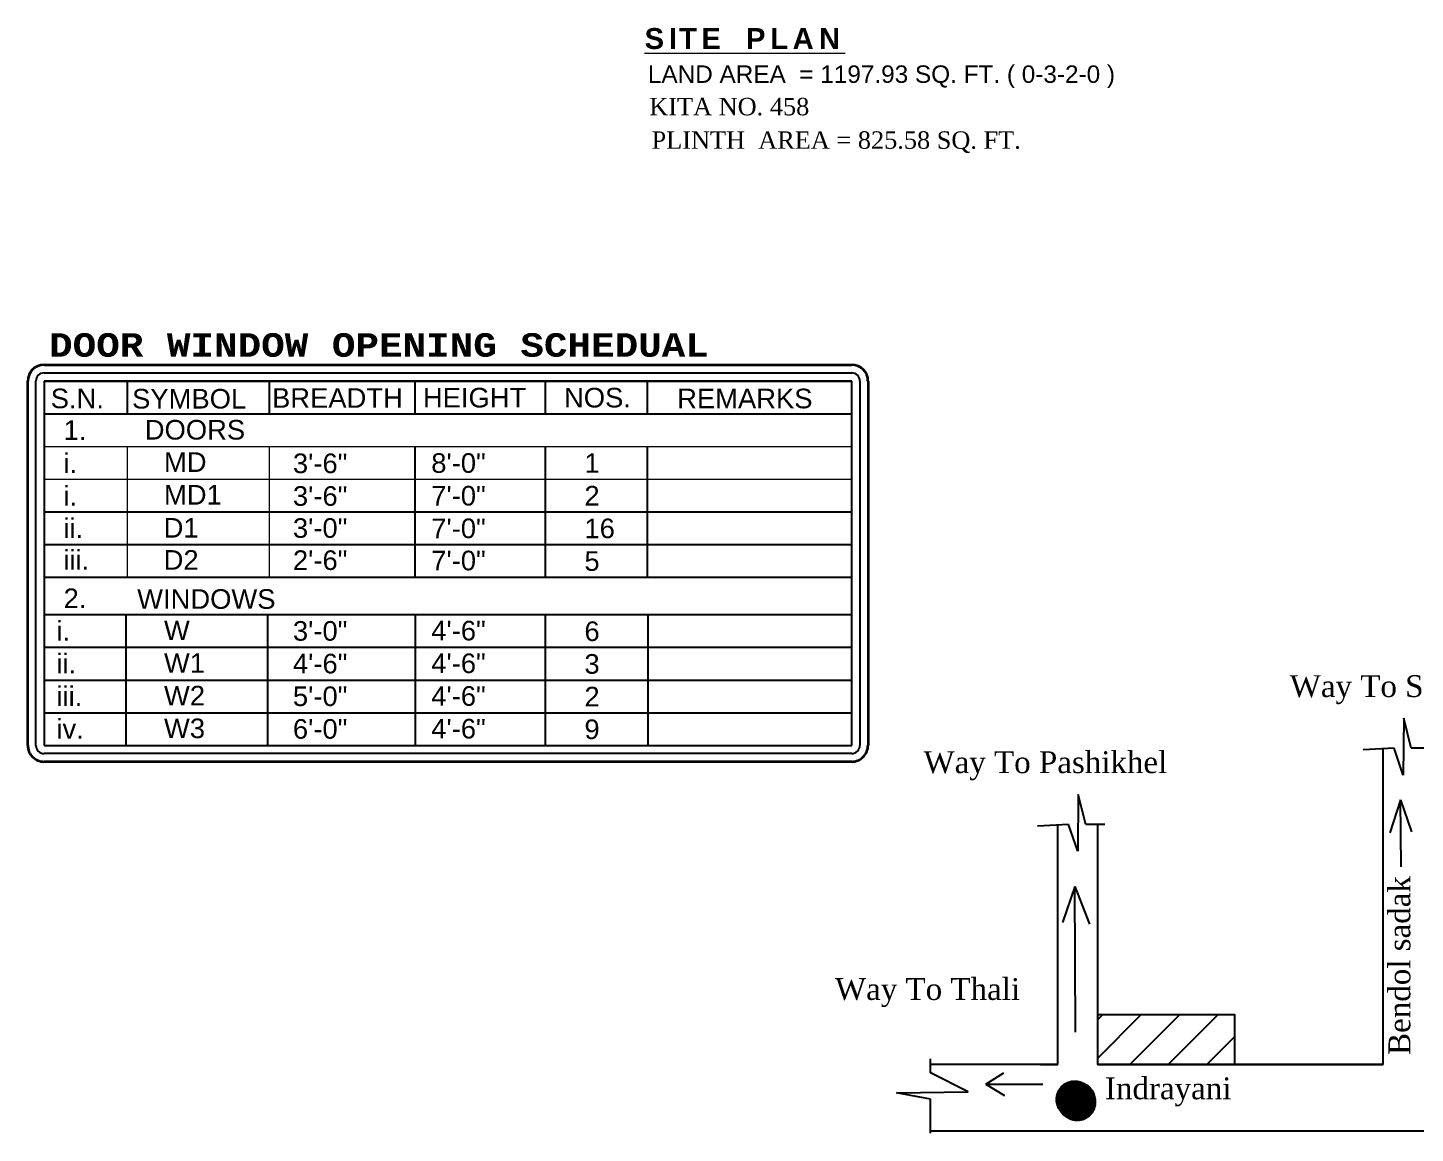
# Model space of a CAD drawing. Header units: inches. Extents: x -4763 to -1586, y -14268 to -12020.
# Drawn here: x -3023 to -2226, y -13533 to -12898 of the extents above; entities that cross this region are included whole.
import ezdxf

# ---------------------------------------------------------------- set-up
doc = ezdxf.new("R2010")
doc.units = ezdxf.units.IN
doc.header["$LTSCALE"] = 0.5
doc.header["$MEASUREMENT"] = 0
doc.linetypes.add('DASHED2', pattern=[0.375, 0.25, -0.125])
for name, color, linetype, lineweight in [('A_Title Text', 105, 'Continuous', 60), ('BOUNDARY', 210, 'Continuous', 35), ('DW-SEC', 24, 'Continuous', 25), ('river', 7, 'DASHED2', 25), ('TEXT', 220, 'Continuous', 9)]:
    doc.layers.add(name, color=color, linetype=linetype, lineweight=lineweight)
doc.styles.add('14 INCH', font='times.ttf', dxfattribs={"height": 14})
doc.styles.add('arial', font='arial.ttf')
doc.styles.add('COURIER', font='courbd.ttf')
doc.styles.add('ordinary', font='ARIALN.TTF')
doc.styles.add('TIMES 96', font='times.ttf', dxfattribs={"height": 8})

msp = doc.modelspace()

# ---------------------------------------------------------------- hatches: boundary and pattern name
at = {"layer": 'A_Title Text'}
h = msp.add_hatch(dxfattribs=at)
h.set_pattern_fill('ANSI31', color=256, scale=1.25)
h.set_pattern_definition([(45, (-45586.63773, 3613.09881), (-0.11048543456, 0.11048543456), [])])
h.paths.add_polyline_path([(-2431.64, -13513.88, 1), (-2409.92, -13513.88, 1)])
at = {"layer": 'DW-SEC'}
h = msp.add_hatch(dxfattribs=at)
h.set_pattern_fill('ANSI31', color=256, scale=125)
h.set_pattern_definition([(45, (-45586.638, 3613.099), (-11.0485435, 11.0485435), [])])
h.paths.add_polyline_path([(-2408.36, -13464.49), (-2408.36, -13493.16), (-2329.81, -13493.16), (-2329.81, -13464.49)])

# ---------------------------------------------------------------- linework, layer by layer
for p, q in [((-3013.31, -13096.31), (-2549.62, -13096.31)), ((-3018, -13310.02), (-3018, -13101)), ((-2549.62, -13101), (-3013.31, -13101)), ((-3013.31, -13101), (-3013.31, -13310.02)), ((-3013.31, -13101), (-2549.62, -13101)), ((-3013.31, -13101), (-3013.31, -13310.02)), ((-2965.59, -13101), (-2965.59, -13119.97)), ((-2884.04, -13101), (-2884.04, -13119.75)), ((-2800.37, -13101), (-2800.37, -13119.75)), ((-2725.34, -13119.75), (-2725.34, -13101)), ((-2666.77, -13119.75), (-2666.77, -13101)), ((-2549.62, -13310.02), (-2549.62, -13101)), ((-2549.62, -13216.27), (-2549.62, -13101)), ((-2544.93, -13101), (-2544.93, -13310.02)), ((-3013.31, -13119.75), (-2549.62, -13119.75)), ((-2800.37, -13138.5), (-2800.37, -13213.5)), ((-2725.34, -13213.5), (-2725.34, -13138.5)), ((-2666.77, -13213.5), (-2666.77, -13138.5)), ((-3013.31, -13176), (-2549.62, -13176)), ((-3013.31, -13194.75), (-2549.62, -13194.75)), ((-3013.31, -13213.5), (-2549.62, -13213.5)), ((-3013.31, -13235.01), (-2549.62, -13235.01)), ((-3013.31, -13235.01), (-2549.62, -13235.01)), ((-2966.16, -13310.02), (-2966.16, -13235.01)), ((-2884.81, -13310.02), (-2884.81, -13235.01)), ((-2800, -13310.02), (-2800, -13235.01)), ((-2725.34, -13310.02), (-2725.34, -13235.01)), ((-2666.45, -13310.02), (-2666.45, -13235.01)), ((-3013.31, -13253.76), (-2549.62, -13253.76)), ((-3013.31, -13253.76), (-2549.62, -13253.76)), ((-3013.31, -13253.76), (-2549.62, -13253.76)), ((-3013.31, -13272.52), (-2549.62, -13272.52)), ((-3013.31, -13272.52), (-2549.62, -13272.52)), ((-3013.31, -13291.27), (-2549.62, -13291.27)), ((-3013.31, -13291.27), (-2549.62, -13291.27)), ((-3013.31, -13310.02), (-2549.62, -13310.02)), ((-3013.31, -13310.02), (-2549.62, -13310.02)), ((-3013.31, -13310.02), (-2549.62, -13310.02)), ((-3013.31, -13310.02), (-2549.62, -13310.02)), ((-3013.31, -13310.02), (-2549.62, -13310.02)), ((-2549.62, -13314.71), (-3013.31, -13314.71))]:
    msp.add_line(p, q)
for centre, start, end in [((-3013.31, -13101), 90, 180), ((-2549.62, -13101), 0, 90), ((-3013.31, -13310.02), 180, 270), ((-2549.62, -13310.02), 270, 0)]:
    msp.add_arc(centre, 4.69, start, end)
at = {"layer": 'BOUNDARY'}
for p, q in [((-3013.31, -13091.63), (-2549.62, -13091.63)), ((-3022.68, -13310.02), (-3022.68, -13101)), ((-2540.24, -13101), (-2540.24, -13310.02)), ((-2549.62, -13319.4), (-3013.31, -13319.4))]:
    msp.add_line(p, q, dxfattribs=at)
for centre, start, end in [((-3013.31, -13101), 90, 180), ((-2549.62, -13101), 0, 90), ((-3013.31, -13310.02), 179.99824, 270), ((-2549.62, -13310.02), 270, 0.00176)]:
    msp.add_arc(centre, 9.37, start, end, dxfattribs=at)
at = {"layer": 'river', "color": 1, "linetype": 'Continuous', "ltscale": 10}
for p, q in [((-2232.62, -13294.49), (-2232.94, -13327.15)), ((-2228.32, -13311.7), (-2232.62, -13294.49)), ((-2238.2, -13311.7), (-2256.04, -13312.65)), ((-2244.41, -13493.16), (-2244.41, -13311.7)), ((-2232.94, -13327.15), (-2238.2, -13311.7)), ((-2217.33, -13311.7), (-2228.32, -13311.7)), ((-2419.51, -13338.14), (-2419.83, -13370.8)), ((-2415.21, -13355.35), (-2419.51, -13338.14)), ((-2234.53, -13341.23), (-2240.59, -13360.18)), ((-2234.13, -13379.72), (-2234.53, -13341.23)), ((-2234.53, -13341.23), (-2228.16, -13359.55)), ((-2425.08, -13355.35), (-2442.93, -13356.31)), ((-2431.3, -13493.16), (-2431.3, -13355.35)), ((-2419.83, -13370.8), (-2425.08, -13355.35)), ((-2404.21, -13355.35), (-2415.21, -13355.35)), ((-2408.36, -13493.16), (-2408.36, -13355.35)), ((-2421.58, -13391.04), (-2428.59, -13411.75)), ((-2421.1, -13474.52), (-2421.58, -13391.04)), ((-2421.58, -13391.04), (-2413.14, -13412.55)), ((-2504.37, -13498.01), (-2504.4, -13489.9)), ((-2431.3, -13493.16), (-2504.4, -13493.16)), ((-2441.17, -13493.16), (-2431.3, -13493.16)), ((-2408.36, -13493.16), (-2244.41, -13493.16)), ((-2244.41, -13493.16), (-2408.36, -13493.16)), ((-2482.7, -13508.84), (-2504.37, -13498.01)), ((-2472.5, -13504.38), (-2462.31, -13498.01)), ((-2523.96, -13509.32), (-2482.7, -13508.84)), ((-2504.37, -13512.99), (-2523.96, -13509.32)), ((-2472.5, -13504.38), (-2461.83, -13510.92)), ((-2472.5, -13504.38), (-2439.85, -13504.38)), ((-2504.37, -13532.58), (-2504.37, -13512.99)), ((-2101.96, -13531.4), (-2504.37, -13531.4))]:
    msp.add_line(p, q, dxfattribs=at)
msp.add_lwpolyline([(-2329.81, -13493.16), (-2408.36, -13493.16), (-2408.36, -13464.49), (-2329.81, -13464.49)], close=True, dxfattribs=at)
msp.add_circle((-2420.78, -13513.88), 10.86, dxfattribs=at)
at = {"layer": 'TEXT'}
for p, q in [((-3013.31, -13138.5), (-2549.62, -13138.5)), ((-2965.59, -13138.5), (-2965.59, -13213.5)), ((-2884.04, -13138.5), (-2884.04, -13213.5)), ((-3013.31, -13157.25), (-2549.62, -13157.25)), ((-3013.31, -13194.75), (-2971.66, -13194.75))]:
    msp.add_line(p, q, dxfattribs=at)

# ---------------------------------------------------------------- texts
at = {"style": 'COURIER'}
msp.add_text('DOOR WINDOW OPENING SCHEDUAL', height=13.5, dxfattribs=at).set_placement((-3010.43, -13087.02))
at = {"layer": 'river', "color": 7, "linetype": 'Continuous', "ltscale": 10, "char_height": 12.543, "width": 211.8878, "attachment_point": 1, "style": '14 INCH'}
for s, insert in [('Way To Sanagaun', (-2298.1, -13269.75)), ('Way To Pashikhel', (-2508.39, -13313.4)), ('Way To Thali', (-2559.2, -13443.56)), ('Indrayani', (-2404.19, -13500.54))]:
    msp.add_mtext(s, dxfattribs=dict(at, insert=insert))
at = {"layer": 'river', "color": 7, "linetype": 'Continuous', "ltscale": 10, "insert": (-2241.43, -13487.64), "char_height": 12.543, "width": 211.8878, "attachment_point": 1, "rotation": 90, "style": '14 INCH'}
msp.add_mtext('Bendol sadak', dxfattribs=at)
at = {"layer": 'TEXT', "style": 'arial'}
for s, p in [('HEIGHT', (-2795.79, -13116.12)), ('NOS.', (-2714.79, -13116.12)), ('S.N.', (-3009.49, -13116.57)), ('SYMBOL', (-2962.77, -13116.74)), ('BREADTH', (-2882.42, -13116.31)), ('REMARKS', (-2649.82, -13116.61)), ('1.', (-3002.11, -13134.75)), ('DOORS', (-2955.5, -13134.55)), ('i.', (-3002.11, -13153.76)), ('MD', (-2944.47, -13153.12)), ('3\'-6"', (-2870.44, -13153.81)), ('8\'-0"', (-2791.01, -13153.64)), ('1', (-2703.06, -13153.64)), ('i.', (-3002.11, -13172.51)), ('MD1', (-2944.47, -13171.87)), ('3\'-6"', (-2870.44, -13172.56)), ('7\'-0"', (-2791.01, -13172.39)), ('2', (-2703.06, -13172.39)), ('ii.', (-3002.21, -13191)), ('D1', (-2944.67, -13190.81)), ('3\'-0"', (-2870.44, -13190.94)), ('7\'-0"', (-2791.01, -13191.14)), ('16', (-2703.06, -13191.14)), ('iii.', (-3002.21, -13209.16)), ('D2', (-2944.67, -13209.25)), ('2\'-6"', (-2870.44, -13209.38)), ('7\'-0"', (-2791.01, -13209.58)), ('5', (-2703.06, -13209.89)), ('2.', (-3002.11, -13231.27)), ('WINDOWS', (-2959.86, -13231.67)), ('i.', (-3006.21, -13249.92)), ('W', (-2944.47, -13249.64)), ('3\'-0"', (-2870.44, -13249.97)), ('4\'-6"', (-2791.01, -13249.8)), ('6', (-2703.06, -13250.15)), ('ii.', (-3006.21, -13268.67)), ('W1', (-2944.47, -13268.37)), ('4\'-6"', (-2870.44, -13268.71)), ('4\'-6"', (-2791.01, -13268.55)), ('3', (-2703.06, -13268.9)), ('iii.', (-3006.21, -13287.42)), ('W2', (-2944.47, -13287.12)), ('5\'-0"', (-2870.44, -13287.46)), ('4\'-6"', (-2791.01, -13287.31)), ('2', (-2703.06, -13287.66)), ('iv.', (-3006.21, -13306.18)), ('W3', (-2944.47, -13305.88)), ('6\'-0"', (-2870.44, -13306.21)), ('4\'-6"', (-2791.01, -13306.06)), ('9', (-2703.06, -13306.41))]:
    msp.add_text(s, height=11.25, dxfattribs=at).set_placement(p)
at = {"layer": 'TEXT', "insert": (-2610.89, -12910.61), "char_height": 12, "width": 694.3188, "attachment_point": 8, "rotation": 359.99961, "style": 'ordinary'}
msp.add_mtext('{\\fArial TUR|b1|i0|c0|p34;\\T1.25;\\LSITE  PLAN}', dxfattribs=at)
at = {"layer": 'TEXT', "transparency": 33554687, "char_height": 10, "attachment_point": 1, "style": 'TIMES 96'}
for s, insert, width in [('   {\\fArial TUR|b0|i0|c0|p34;LAND AREA  = 1197.93 SQ. FT. ( 0-3-2-0 )}', (-2677.96, -12919.86), 456.4712), ('KITA NO. 458', (-2665.84, -12938.5), 456.4712), ('PLINTH  AREA = 825.58 SQ. FT.', (-2664.53, -12957.69), 273.3684)]:
    msp.add_mtext(s, dxfattribs=dict(at, insert=insert, width=width))

doc.saveas('drawing.dxf')
